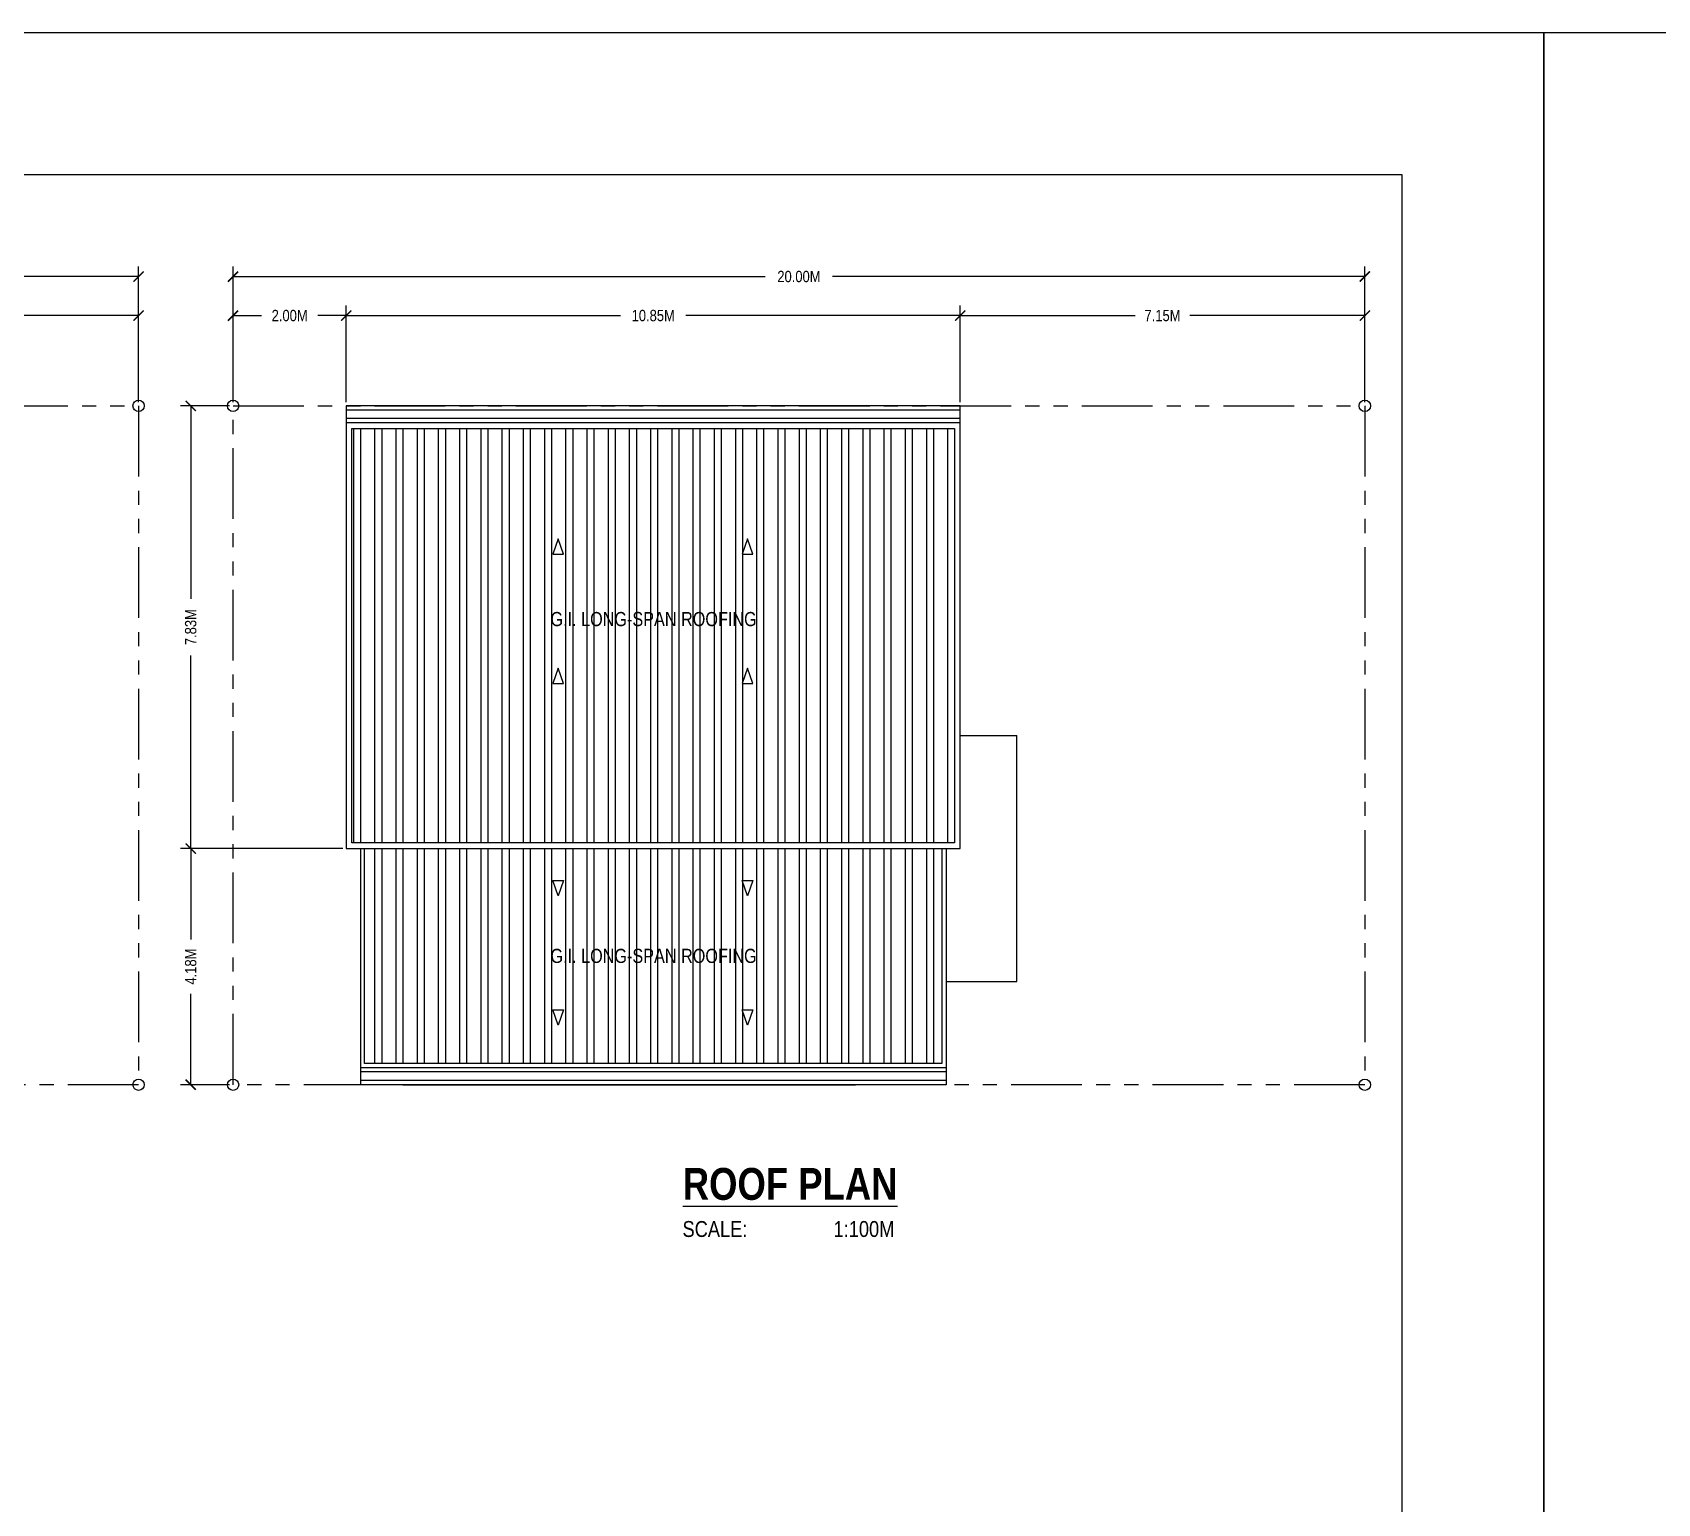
# Model space of a CAD drawing. Header units: inches. Extents: x 7263 to 7501, y 1317 to 1521.
# Drawn here: x 7388.99 to 7417.7, y 1495.11 to 1521.12 of the extents above; entities that cross this region are included whole.
import ezdxf

# ---------------------------------------------------------------- set-up
doc = ezdxf.new("R2010")
doc.units = ezdxf.units.IN
doc.header["$MEASUREMENT"] = 0
doc.linetypes.add('PHANTOM', pattern=[2.5, 1.25, -0.25, 0.25, -0.25, 0.25, -0.25])
doc.layers.add('.25', color=250, linetype='Continuous', lineweight=25)
for name, color, linetype in [('COLUMN', 7, 'Continuous'), ('Layer1', 1, 'Continuous'), ('Layer3', 3, 'Continuous'), ('Layer6', 6, 'Continuous')]:
    doc.layers.add(name, color=color, linetype=linetype)
doc.styles.get("Standard").update_dxf_attribs({"font": ''})
doc.styles.get('Standard').set_extended_font_data('Tw Cen MT Condensed')
doc.dimstyles.new('ISOMETRIC -30', dxfattribs={"dimtxt": 0.2, "dimasz": 0.18, "dimexe": 0.18, "dimexo": 0.0625, "dimgap": 0.09, "dimtad": 0, "dimzin": 0, "dimdsep": 46, "dimtxsty": 'Standard', "dimblk": 'ARCHTICK', "dimcen": 0.09, "dimclrd": 8, "dimclre": 8, "dimclrt": 2, "dimadec": 0, "dimazin": 0, "dimtfac": 1, "dimtofl": 0, "dimtmove": 0, "dimatfit": 3, "dimfxl": 1, "dimtolj": 1, "dimtzin": 0, "dimarcsym": 0})

# ---------------------------------------------------------------- blocks, each defined once
blk = doc.blocks.new('_ArchTick')
at = {"color": 0, "linetype": 'ByBlock', "const_width": 0.15}
blk.add_lwpolyline([(-0.5, -0.5), (0.5, 0.5)], dxfattribs=at)
blk = doc.blocks.new('*D274')
at = {"layer": '.25', "color": 8, "lineweight": -2, "transparency": 16777216}
for p, q in [((7382.713, 1514.579), (7382.713, 1516.291)), ((7390.863, 1514.579), (7390.863, 1516.291)), ((7382.713, 1516.111), (7386.308, 1516.111)), ((7390.863, 1516.111), (7387.269, 1516.111))]:
    blk.add_line(p, q, dxfattribs=at)
at = {"layer": 'Defpoints', "color": 0, "transparency": 16777216}
for p in [(7390.863, 1516.111), (7382.713, 1514.516), (7390.863, 1514.516)]:
    blk.add_point(p, dxfattribs=at)
at = {"layer": '.25', "color": 8, "lineweight": -2, "transparency": 16777216, "xscale": 0.18, "yscale": 0.18, "zscale": 0.18, "rotation": 180}
blk.add_blockref('_ArchTick', (7382.713, 1516.111), dxfattribs=at)
at = {"layer": '.25', "color": 8, "lineweight": -2, "transparency": 16777216, "xscale": 0.18, "yscale": 0.18, "zscale": 0.18}
blk.add_blockref('_ArchTick', (7390.863, 1516.111), dxfattribs=at)
at = {"layer": '.25', "color": 2, "transparency": 16777216, "insert": (7386.788, 1516.111), "char_height": 0.2, "attachment_point": 5}
blk.add_mtext('\\A1;8.15M', dxfattribs=at)
blk = doc.blocks.new('*D271')
at = {"layer": '.25', "color": 8, "lineweight": -2, "transparency": 16777216}
for p, q in [((7370.863, 1514.579), (7370.863, 1516.981)), ((7390.863, 1514.579), (7390.863, 1516.981)), ((7370.863, 1516.801), (7380.268, 1516.801)), ((7390.863, 1516.801), (7381.458, 1516.801))]:
    blk.add_line(p, q, dxfattribs=at)
at = {"layer": 'Defpoints', "color": 0, "transparency": 16777216}
for p in [(7390.863, 1516.801), (7370.863, 1514.516), (7390.863, 1514.516)]:
    blk.add_point(p, dxfattribs=at)
at = {"layer": '.25', "color": 8, "lineweight": -2, "transparency": 16777216, "xscale": 0.18, "yscale": 0.18, "zscale": 0.18, "rotation": 180}
blk.add_blockref('_ArchTick', (7370.863, 1516.801), dxfattribs=at)
at = {"layer": '.25', "color": 8, "lineweight": -2, "transparency": 16777216, "xscale": 0.18, "yscale": 0.18, "zscale": 0.18}
blk.add_blockref('_ArchTick', (7390.863, 1516.801), dxfattribs=at)
at = {"layer": '.25', "color": 2, "transparency": 16777216, "insert": (7380.863, 1516.801), "char_height": 0.2, "attachment_point": 5}
blk.add_mtext('\\A1;20.00M', dxfattribs=at)
blk = doc.blocks.new('*D286')
at = {"layer": '.25', "color": 8, "lineweight": -2, "transparency": 16777216}
for p, q in [((7392.532, 1514.579), (7392.532, 1516.981)), ((7412.532, 1514.579), (7412.532, 1516.981)), ((7392.532, 1516.801), (7401.937, 1516.801)), ((7412.532, 1516.801), (7403.127, 1516.801))]:
    blk.add_line(p, q, dxfattribs=at)
at = {"layer": 'Defpoints', "color": 0, "transparency": 16777216}
for p in [(7412.532, 1516.801), (7392.532, 1514.516), (7412.532, 1514.516)]:
    blk.add_point(p, dxfattribs=at)
at = {"layer": '.25', "color": 8, "lineweight": -2, "transparency": 16777216, "xscale": 0.18, "yscale": 0.18, "zscale": 0.18, "rotation": 180}
blk.add_blockref('_ArchTick', (7392.532, 1516.801), dxfattribs=at)
at = {"layer": '.25', "color": 8, "lineweight": -2, "transparency": 16777216, "xscale": 0.18, "yscale": 0.18, "zscale": 0.18}
blk.add_blockref('_ArchTick', (7412.532, 1516.801), dxfattribs=at)
at = {"layer": '.25', "color": 2, "transparency": 16777216, "insert": (7402.532, 1516.801), "char_height": 0.2, "attachment_point": 5}
blk.add_mtext('\\A1;20.00M', dxfattribs=at)
blk = doc.blocks.new('*D287')
at = {"layer": '.25', "color": 8, "lineweight": -2, "transparency": 16777216}
for p, q in [((7392.532, 1514.579), (7392.532, 1516.291)), ((7394.532, 1514.579), (7394.532, 1516.291)), ((7392.532, 1516.111), (7393.032, 1516.111)), ((7394.532, 1516.111), (7394.031, 1516.111))]:
    blk.add_line(p, q, dxfattribs=at)
at = {"layer": 'Defpoints', "color": 0, "transparency": 16777216}
for p in [(7394.532, 1516.111), (7392.532, 1514.516), (7394.532, 1514.516)]:
    blk.add_point(p, dxfattribs=at)
at = {"layer": '.25', "color": 8, "lineweight": -2, "transparency": 16777216, "xscale": 0.18, "yscale": 0.18, "zscale": 0.18, "rotation": 180}
blk.add_blockref('_ArchTick', (7392.532, 1516.111), dxfattribs=at)
at = {"layer": '.25', "color": 8, "lineweight": -2, "transparency": 16777216, "xscale": 0.18, "yscale": 0.18, "zscale": 0.18}
blk.add_blockref('_ArchTick', (7394.532, 1516.111), dxfattribs=at)
at = {"layer": '.25', "color": 2, "transparency": 16777216, "insert": (7393.532, 1516.111), "char_height": 0.2, "attachment_point": 5}
blk.add_mtext('\\A1;2.00M', dxfattribs=at)
blk = doc.blocks.new('*D288')
at = {"layer": '.25', "color": 8, "lineweight": -2, "transparency": 16777216}
for p, q in [((7394.532, 1514.579), (7394.532, 1516.291)), ((7405.382, 1514.579), (7405.382, 1516.291)), ((7394.532, 1516.111), (7399.381, 1516.111)), ((7405.382, 1516.111), (7400.532, 1516.111))]:
    blk.add_line(p, q, dxfattribs=at)
at = {"layer": 'Defpoints', "color": 0, "transparency": 16777216}
for p in [(7405.382, 1516.111), (7394.532, 1514.516), (7405.382, 1514.516)]:
    blk.add_point(p, dxfattribs=at)
at = {"layer": '.25', "color": 8, "lineweight": -2, "transparency": 16777216, "xscale": 0.18, "yscale": 0.18, "zscale": 0.18, "rotation": 180}
blk.add_blockref('_ArchTick', (7394.532, 1516.111), dxfattribs=at)
at = {"layer": '.25', "color": 8, "lineweight": -2, "transparency": 16777216, "xscale": 0.18, "yscale": 0.18, "zscale": 0.18}
blk.add_blockref('_ArchTick', (7405.382, 1516.111), dxfattribs=at)
at = {"layer": '.25', "color": 2, "transparency": 16777216, "insert": (7399.957, 1516.111), "char_height": 0.2, "attachment_point": 5}
blk.add_mtext('\\A1;10.85M', dxfattribs=at)
blk = doc.blocks.new('*D289')
at = {"layer": '.25', "color": 8, "lineweight": -2, "transparency": 16777216}
for p, q in [((7405.382, 1514.579), (7405.382, 1516.291)), ((7412.532, 1514.579), (7412.532, 1516.291)), ((7405.382, 1516.111), (7408.476, 1516.111)), ((7412.532, 1516.111), (7409.437, 1516.111))]:
    blk.add_line(p, q, dxfattribs=at)
at = {"layer": 'Defpoints', "color": 0, "transparency": 16777216}
for p in [(7412.532, 1516.111), (7405.382, 1514.516), (7412.532, 1514.516)]:
    blk.add_point(p, dxfattribs=at)
at = {"layer": '.25', "color": 8, "lineweight": -2, "transparency": 16777216, "xscale": 0.18, "yscale": 0.18, "zscale": 0.18, "rotation": 180}
blk.add_blockref('_ArchTick', (7405.382, 1516.111), dxfattribs=at)
at = {"layer": '.25', "color": 8, "lineweight": -2, "transparency": 16777216, "xscale": 0.18, "yscale": 0.18, "zscale": 0.18}
blk.add_blockref('_ArchTick', (7412.532, 1516.111), dxfattribs=at)
at = {"layer": '.25', "color": 2, "transparency": 16777216, "insert": (7408.957, 1516.111), "char_height": 0.2, "attachment_point": 5}
blk.add_mtext('\\A1;7.15M', dxfattribs=at)
blk = doc.blocks.new('*D290')
at = {"layer": '.25', "color": 8, "lineweight": -2, "transparency": 16777216}
for p, q in [((7392.469, 1514.516), (7391.604, 1514.516)), ((7391.784, 1514.516), (7391.784, 1511.103)), ((7391.784, 1506.691), (7391.784, 1510.104)), ((7394.469, 1506.691), (7391.604, 1506.691))]:
    blk.add_line(p, q, dxfattribs=at)
at = {"layer": 'Defpoints', "color": 0, "transparency": 16777216}
for p in [(7392.532, 1514.516), (7391.784, 1506.691), (7394.532, 1506.691)]:
    blk.add_point(p, dxfattribs=at)
at = {"layer": '.25', "color": 8, "lineweight": -2, "transparency": 16777216, "xscale": 0.18, "yscale": 0.18, "zscale": 0.18}
for p, rotation in [((7391.784, 1514.516), 90), ((7391.784, 1506.691), 270)]:
    blk.add_blockref('_ArchTick', p, dxfattribs=dict(at, rotation=rotation))
at = {"layer": '.25', "color": 2, "transparency": 16777216, "insert": (7391.784, 1510.604), "char_height": 0.2, "attachment_point": 5, "rotation": 90}
blk.add_mtext('\\A1;7.83M', dxfattribs=at)
blk = doc.blocks.new('*D291')
at = {"layer": '.25', "color": 8, "lineweight": -2, "transparency": 16777216}
for p, q in [((7394.469, 1506.691), (7391.604, 1506.691)), ((7391.784, 1506.691), (7391.784, 1505.084)), ((7391.784, 1502.516), (7391.784, 1504.123)), ((7392.469, 1502.516), (7391.604, 1502.516))]:
    blk.add_line(p, q, dxfattribs=at)
at = {"layer": 'Defpoints', "color": 0, "transparency": 16777216}
for p in [(7391.784, 1506.691), (7394.532, 1506.691), (7392.532, 1502.516)]:
    blk.add_point(p, dxfattribs=at)
at = {"layer": '.25', "color": 8, "lineweight": -2, "transparency": 16777216, "xscale": 0.18, "yscale": 0.18, "zscale": 0.18}
for p, rotation in [((7391.784, 1506.691), 90), ((7391.784, 1502.516), 270)]:
    blk.add_blockref('_ArchTick', p, dxfattribs=dict(at, rotation=rotation))
at = {"layer": '.25', "color": 2, "transparency": 16777216, "insert": (7391.784, 1504.604), "char_height": 0.2, "attachment_point": 5, "rotation": 90}
blk.add_mtext('\\A1;4.18M', dxfattribs=at)

msp = doc.modelspace()

# ---------------------------------------------------------------- hatches: boundary and pattern name
at = {"layer": '.25', "true_color": 0x636466}
h = msp.add_hatch(dxfattribs=at)
h.set_pattern_fill('ANSI32', color=251, angle=45)
h.set_pattern_definition([(90, (-1.08577, -23.81853), (-0.375, 0), []), (90, (-0.96077, -23.69353), (-0.375, 0), [])])
h.paths.add_polyline_path([(7405.282, 1514.116), (7394.632, 1514.116), (7394.632, 1506.791), (7405.282, 1506.791)])
h.paths.add_polyline_path([(7401.717, 1509.608), (7401.527, 1509.608), (7401.622, 1509.879)], flags=16)
h.paths.add_polyline_path([(7401.717, 1511.896), (7401.527, 1511.896), (7401.622, 1512.167)], flags=16)
h.paths.add_polyline_path([(7398.371, 1509.608), (7398.181, 1509.608), (7398.276, 1509.879)], flags=16)
h.paths.add_polyline_path([(7398.371, 1511.896), (7398.181, 1511.896), (7398.276, 1512.167)], flags=16)
h.paths.add_polyline_path([(7405.057, 1506.691), (7394.857, 1506.691), (7394.857, 1502.891), (7405.057, 1502.891)])
h.paths.add_polyline_path([(7401.622, 1505.856), (7401.527, 1506.127), (7401.717, 1506.127)], flags=16)
h.paths.add_polyline_path([(7401.717, 1503.839), (7401.622, 1503.568), (7401.527, 1503.839)], flags=16)
h.paths.add_polyline_path([(7398.371, 1506.127), (7398.276, 1505.856), (7398.181, 1506.127)], flags=16)
h.paths.add_polyline_path([(7398.371, 1503.839), (7398.276, 1503.568), (7398.181, 1503.839)], flags=16)
h.paths.add_polyline_path([(7398.394, 1510.349), (7401.531, 1510.349), (7401.531, 1511.141), (7398.394, 1511.141)], flags=24)
h.paths.add_polyline_path([(7398.394, 1504.395), (7401.531, 1504.395), (7401.531, 1505.187), (7398.394, 1505.187)], flags=24)

# ---------------------------------------------------------------- linework, layer by layer
at = {"layer": 'COLUMN', "color": 4}
for centre in [(7390.863, 1514.516), (7392.532, 1514.516), (7412.532, 1514.516), (7390.863, 1502.516), (7392.532, 1502.516), (7412.532, 1502.516)]:
    msp.add_circle(centre, 0.1, dxfattribs=at)
at = {"layer": 'Defpoints'}
for points in [[(7339.197, 1521.116), (7415.697, 1521.116), (7415.697, 1470.116), (7339.197, 1470.116)], [(7415.697, 1521.116), (7492.197, 1521.116), (7492.197, 1470.116), (7415.697, 1470.116)]]:
    msp.add_lwpolyline(points, close=True, dxfattribs=at)
at = {"layer": 'Layer1'}
for p, q in [((7405.382, 1514.441), (7394.532, 1514.441)), ((7405.382, 1514.291), (7394.532, 1514.291)), ((7394.632, 1514.116), (7405.282, 1514.116)), ((7394.632, 1506.791), (7394.632, 1514.116)), ((7405.282, 1514.116), (7405.282, 1506.791)), ((7405.282, 1506.791), (7394.632, 1506.791)), ((7394.857, 1502.891), (7394.857, 1506.691)), ((7405.057, 1506.691), (7405.057, 1502.891)), ((7405.057, 1502.891), (7394.857, 1502.891)), ((7405.132, 1502.741), (7394.782, 1502.741)), ((7405.132, 1502.591), (7394.782, 1502.591))]:
    msp.add_line(p, q, dxfattribs=at)
at = {"layer": 'Layer3'}
for p, q in [((7405.382, 1514.516), (7394.532, 1514.516)), ((7394.532, 1514.516), (7394.532, 1506.691)), ((7405.382, 1506.691), (7405.382, 1514.516)), ((7405.382, 1514.216), (7394.532, 1514.216)), ((7405.382, 1508.691), (7406.382, 1508.691)), ((7406.382, 1504.341), (7406.382, 1508.691)), ((7394.532, 1506.691), (7405.382, 1506.691)), ((7394.782, 1506.691), (7394.782, 1502.516)), ((7405.132, 1506.691), (7405.132, 1502.516)), ((7405.132, 1504.341), (7406.382, 1504.341)), ((7405.132, 1502.816), (7394.782, 1502.816)), ((7405.132, 1502.516), (7394.782, 1502.516)), ((7395.532, 1502.516), (7403.532, 1502.516))]:
    msp.add_line(p, q, dxfattribs=at)
at = {"layer": 'Layer3', "linetype": 'PHANTOM'}
for points in [[(7370.863, 1514.516), (7390.863, 1514.516), (7390.863, 1502.516), (7370.863, 1502.516)], [(7392.532, 1514.516), (7412.532, 1514.516), (7412.532, 1502.516), (7392.532, 1502.516)]]:
    msp.add_lwpolyline(points, close=True, dxfattribs=at)
at = {"layer": 'Layer3'}
for points in [[(7398.371, 1511.896), (7398.276, 1512.167), (7398.276, 1512.167), (7398.181, 1511.896)], [(7401.717, 1511.896), (7401.622, 1512.167), (7401.622, 1512.167), (7401.527, 1511.896)], [(7398.371, 1509.608), (7398.276, 1509.879), (7398.276, 1509.879), (7398.181, 1509.608)], [(7401.717, 1509.608), (7401.622, 1509.879), (7401.622, 1509.879), (7401.527, 1509.608)], [(7398.371, 1506.127), (7398.276, 1505.856), (7398.276, 1505.856), (7398.181, 1506.127)], [(7401.717, 1506.127), (7401.622, 1505.856), (7401.622, 1505.856), (7401.527, 1506.127)], [(7398.371, 1503.839), (7398.276, 1503.568), (7398.276, 1503.568), (7398.181, 1503.839)], [(7401.717, 1503.839), (7401.622, 1503.568), (7401.622, 1503.568), (7401.527, 1503.839)]]:
    msp.add_lwpolyline(points, close=True, dxfattribs=at)
at = {"layer": 'Layer6'}
msp.add_line((7413.187, 1518.606), (7413.187, 1472.626), dxfattribs=at)
msp.add_lwpolyline([(7413.187, 1472.626), (7343.212, 1472.626), (7343.212, 1518.606), (7413.187, 1518.606)], close=True, dxfattribs=at)

# ---------------------------------------------------------------- texts
at = {"layer": 'Layer3', "color": 2, "char_height": 0.25, "attachment_point": 5}
for insert in [(7399.963, 1510.745), (7399.963, 1504.791)]:
    msp.add_mtext_dynamic_manual_height_columns('G.I. LONG-SPAN ROOFING', width=3.48242, gutter_width=1, heights=[0], dxfattribs=dict(at, insert=insert))
at = {"layer": 'Layer3', "insert": (7393.75, 1501.043), "char_height": 0.5625, "attachment_point": 1}
msp.add_mtext_dynamic_manual_height_columns('\\pi6.72937;{\\fArial Narrow|b1|i0|c0|p34;\\LROOF PLAN\\P\\pi6.72496;\\fArial Narrow|b0|i0|c0|p34;\\H0.5x;\\lSCALE:                 1:100M}', width=17.1549, gutter_width=1, heights=[0], dxfattribs=at)

# ---------------------------------------------------------------- dimensions: what is measured, and where the dimension line sits
at = {"layer": '.25', "color": 9, "true_color": 0xc7c8ca}
for base, p1, p2, picture, middle in [((7390.863, 1516.801), (7370.863, 1514.516), (7390.863, 1514.516), '*D271', (7380.863, 1516.801)), ((7412.532, 1516.801), (7392.532, 1514.516), (7412.532, 1514.516), '*D286', (7402.532, 1516.801)), ((7390.863, 1516.111), (7382.713, 1514.516), (7390.863, 1514.516), '*D274', (7386.788, 1516.111)), ((7394.532, 1516.111), (7392.532, 1514.516), (7394.532, 1514.516), '*D287', (7393.532, 1516.111)), ((7405.382, 1516.111), (7394.532, 1514.516), (7405.382, 1514.516), '*D288', (7399.957, 1516.111)), ((7412.532, 1516.111), (7405.382, 1514.516), (7412.532, 1514.516), '*D289', (7408.957, 1516.111))]:
    dim = msp.add_linear_dim(base=base, p1=p1, p2=p2, dimstyle='ISOMETRIC -30', override={"dimpost": 'M'}, dxfattribs=at)
    dim.commit()
    dim.dimension.update_dxf_attribs({"geometry": picture, "text_midpoint": middle})
for p1, picture, middle in [((7392.531747568, 1514.51620479), '*D290', (7391.783900216, 1510.60370479)), ((7392.531747568, 1502.51620479), '*D291', (7391.783900216, 1504.60370479))]:
    dim = msp.add_linear_dim(base=(7391.783900216, 1506.69120479), p1=p1, p2=(7394.531747568, 1506.69120479), angle=90, dimstyle='ISOMETRIC -30', override={"dimpost": 'M'}, dxfattribs=at)
    dim.commit()
    dim.dimension.update_dxf_attribs({"geometry": picture, "text_midpoint": middle})

doc.saveas('drawing.dxf')
